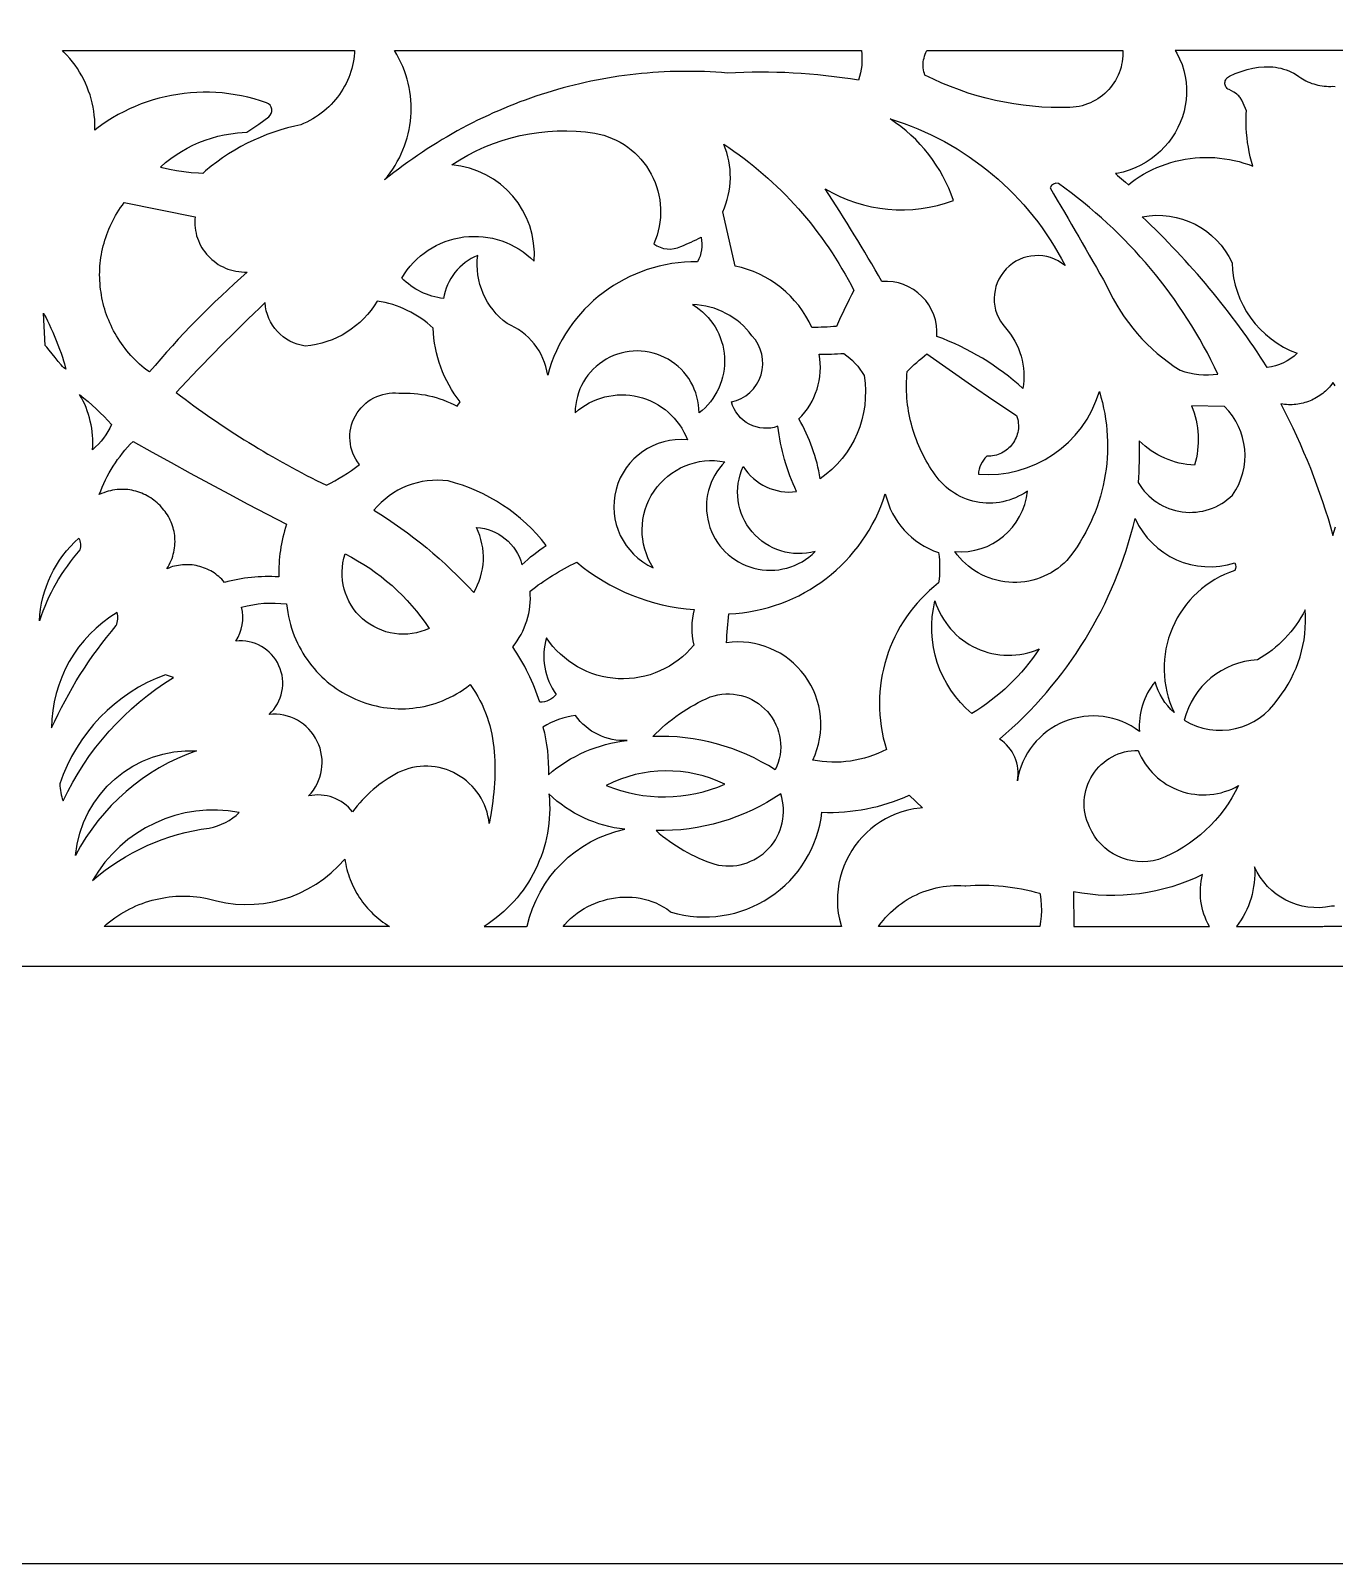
# Model space of a CAD drawing. Extents: x -625 to 625, y -425 to 425.
# Drawn here: x -327.6 to -163.9, y -425 to -232.5 of the extents above; entities that cross this region are included whole.
import ezdxf

# ---------------------------------------------------------------- set-up
doc = ezdxf.new("R2010")
doc.units = 0
doc.header["$MEASUREMENT"] = 0
doc.layers.add('COUCHE_3', color=150, linetype='CONTINUOUS')
doc.layers.add('LAYER_1', color=18, linetype='CONTINUOUS')

msp = doc.modelspace()

# ---------------------------------------------------------------- linework, layer by layer
at = {"layer": 'COUCHE_3'}
msp.add_lwpolyline([(-550, -345, 0.414214), (-545, -350), (545, -350, 0.414214), (550, -345), (550, 345, 0.414214), (545, 350), (-545, 350, 0.414214), (-550, 345)], format="xyb", close=True, dxfattribs=at)
at = {"layer": 'LAYER_1'}
for points in [[(-625, -425), (625, -425), (625, 425), (-625, 425)], [(-223.28, -235), (-223.23, -235.47), (-223.21, -235.94), (-223.21, -236.41), (-223.25, -236.88), (-223.31, -237.35), (-223.39, -237.81), (-223.51, -238.27), (-223.65, -238.72), (-224.67, -238.56), (-225.69, -238.41), (-226.72, -238.28), (-227.74, -238.16), (-228.77, -238.05), (-229.8, -237.96), (-230.83, -237.89), (-231.86, -237.82), (-232.89, -237.77), (-233.92, -237.74), (-234.95, -237.72), (-235.98, -237.71), (-237.01, -237.72), (-238.04, -237.74), (-239.08, -237.78), (-240.11, -237.83), (-240.83, -237.77), (-241.55, -237.72), (-242.27, -237.68), (-242.99, -237.65), (-243.72, -237.63), (-244.44, -237.62), (-245.16, -237.61), (-245.87, -237.61), (-246.59, -237.63), (-247.31, -237.65), (-248.03, -237.68), (-248.75, -237.72), (-249.46, -237.76), (-250.18, -237.82), (-250.89, -237.89), (-251.6, -237.96), (-252.31, -238.04), (-253.02, -238.13), (-253.73, -238.23), (-254.44, -238.34), (-255.14, -238.46), (-255.85, -238.58), (-256.55, -238.71), (-257.25, -238.86), (-257.95, -239.01), (-258.65, -239.17), (-259.34, -239.33), (-260.04, -239.51), (-260.73, -239.69), (-261.42, -239.89), (-262.1, -240.09), (-262.79, -240.3), (-263.47, -240.51), (-264.15, -240.74), (-264.83, -240.97), (-265.51, -241.21), (-266.18, -241.46), (-266.85, -241.72), (-267.52, -241.99), (-268.18, -242.26), (-268.85, -242.55), (-269.51, -242.84), (-270.16, -243.14), (-270.82, -243.44), (-271.47, -243.76), (-272.11, -244.08), (-272.76, -244.41), (-273.4, -244.75), (-274.04, -245.1), (-274.67, -245.46), (-275.3, -245.82), (-275.93, -246.19), (-276.55, -246.57), (-277.17, -246.95), (-277.79, -247.35), (-278.4, -247.75), (-279.01, -248.16), (-279.62, -248.58), (-280.22, -249), (-280.81, -249.44), (-281.4, -249.88), (-281.99, -250.33), (-282.58, -250.78), (-283.16, -251.25), (-282.79, -250.8), (-282.45, -250.35), (-282.13, -249.89), (-281.83, -249.42), (-281.55, -248.94), (-281.29, -248.46), (-281.05, -247.97), (-280.84, -247.47), (-280.64, -246.97), (-280.46, -246.46), (-280.31, -245.95), (-280.17, -245.44), (-280.06, -244.92), (-279.96, -244.4), (-279.89, -243.87), (-279.84, -243.34), (-279.81, -242.82), (-279.8, -242.29), (-279.81, -241.76), (-279.84, -241.22), (-279.9, -240.69), (-279.97, -240.16), (-280.07, -239.64), (-280.18, -239.11), (-280.32, -238.58), (-280.48, -238.06), (-280.66, -237.54), (-280.87, -237.02), (-281.09, -236.51), (-281.34, -236), (-281.61, -235.5), (-281.9, -235)], [(-315.84, -254.08), (-306.91, -255.87), (-306.95, -256.23), (-306.96, -256.57), (-306.96, -256.92), (-306.93, -257.26), (-306.89, -257.59), (-306.82, -257.92), (-306.74, -258.25), (-306.64, -258.56), (-306.53, -258.87), (-306.4, -259.18), (-306.25, -259.47), (-306.09, -259.76), (-305.91, -260.03), (-305.72, -260.3), (-305.51, -260.56), (-305.29, -260.8), (-305.06, -261.04), (-304.82, -261.26), (-304.56, -261.47), (-304.29, -261.67), (-304.02, -261.85), (-303.73, -262.02), (-303.43, -262.17), (-303.12, -262.32), (-302.81, -262.44), (-302.48, -262.55), (-302.15, -262.64), (-301.81, -262.71), (-301.46, -262.77), (-301.11, -262.81), (-300.75, -262.83), (-300.38, -262.83), (-301.21, -263.56), (-302.03, -264.3), (-302.84, -265.04), (-303.64, -265.79), (-304.44, -266.55), (-305.23, -267.32), (-306.01, -268.09), (-306.78, -268.88), (-307.54, -269.66), (-308.3, -270.46), (-309.05, -271.26), (-309.79, -272.07), (-310.53, -272.89), (-311.25, -273.71), (-311.97, -274.54), (-312.68, -275.37), (-313, -275.13), (-313.31, -274.89), (-313.61, -274.63), (-313.9, -274.37), (-314.19, -274.11), (-314.47, -273.84), (-314.74, -273.56), (-315, -273.28), (-315.25, -272.99), (-315.5, -272.7), (-315.73, -272.4), (-315.96, -272.1), (-316.18, -271.8), (-316.39, -271.49), (-316.6, -271.17), (-316.79, -270.85), (-316.98, -270.53), (-317.16, -270.21), (-317.33, -269.88), (-317.49, -269.54), (-317.64, -269.21), (-317.78, -268.87), (-317.92, -268.53), (-318.05, -268.18), (-318.17, -267.84), (-318.28, -267.49), (-318.38, -267.14), (-318.47, -266.78), (-318.55, -266.43), (-318.63, -266.07), (-318.7, -265.71), (-318.75, -265.35), (-318.8, -264.99), (-318.84, -264.63), (-318.87, -264.27), (-318.9, -263.9), (-318.91, -263.54), (-318.92, -263.17), (-318.91, -262.81), (-318.9, -262.44), (-318.88, -262.08), (-318.85, -261.71), (-318.81, -261.35), (-318.76, -260.99), (-318.7, -260.62), (-318.63, -260.26), (-318.55, -259.9), (-318.47, -259.54), (-318.37, -259.18), (-318.27, -258.82), (-318.16, -258.47), (-318.03, -258.12), (-317.9, -257.76), (-317.76, -257.42), (-317.61, -257.07), (-317.45, -256.72), (-317.28, -256.38), (-317.11, -256.04), (-316.92, -255.71), (-316.72, -255.38), (-316.51, -255.05), (-316.3, -254.72), (-316.07, -254.4)], [(-325.99, -267.98), (-325.84, -268.24), (-325.65, -268.56), (-325.46, -268.94), (-325.25, -269.37), (-325.03, -269.85), (-324.81, -270.35), (-324.36, -271.41), (-324.15, -271.95), (-323.95, -272.49), (-323.76, -273), (-323.59, -273.49), (-323.44, -273.95), (-323.32, -274.36), (-323.23, -274.72), (-323.18, -275.02), (-323.29, -274.94), (-323.42, -274.83), (-323.57, -274.67), (-323.74, -274.49), (-324.11, -274.06), (-324.5, -273.57), (-325.24, -272.63), (-325.55, -272.27), (-325.67, -272.14), (-325.77, -272.05)], [(-321.43, -278.21), (-320.89, -278.65), (-320.37, -279.09), (-319.85, -279.55), (-319.35, -280.01), (-318.85, -280.49), (-318.37, -280.97), (-317.9, -281.47), (-317.44, -281.97), (-317.65, -282.42), (-317.89, -282.85), (-318.15, -283.27), (-318.44, -283.68), (-318.75, -284.07), (-319.08, -284.44), (-319.43, -284.79), (-319.81, -285.13), (-319.78, -284.68), (-319.78, -284.23), (-319.79, -283.78), (-319.81, -283.33), (-319.86, -282.89), (-319.92, -282.44), (-319.99, -282), (-320.09, -281.56), (-320.2, -281.13), (-320.32, -280.69), (-320.47, -280.27), (-320.63, -279.85), (-320.8, -279.43), (-321, -279.02), (-321.2, -278.61)], [(-318.96, -290.76), (-318.79, -290.29), (-318.6, -289.83), (-318.4, -289.38), (-318.19, -288.93), (-317.96, -288.49), (-317.72, -288.05), (-317.47, -287.62), (-317.21, -287.2), (-316.94, -286.78), (-316.66, -286.37), (-316.36, -285.97), (-316.06, -285.58), (-315.74, -285.19), (-315.41, -284.82), (-315.07, -284.45), (-314.72, -284.09), (-312.33, -285.42), (-309.94, -286.75), (-307.54, -288.06), (-305.13, -289.37), (-302.72, -290.67), (-300.31, -291.96), (-297.89, -293.23), (-295.46, -294.5), (-295.59, -294.9), (-295.7, -295.31), (-295.81, -295.71), (-295.91, -296.12), (-296, -296.53), (-296.08, -296.94), (-296.16, -297.35), (-296.22, -297.77), (-296.28, -298.18), (-296.33, -298.6), (-296.37, -299.01), (-296.4, -299.43), (-296.42, -299.85), (-296.43, -300.27), (-296.44, -300.69), (-296.44, -301.11), (-296.87, -301.08), (-297.3, -301.07), (-297.73, -301.07), (-298.16, -301.07), (-298.59, -301.09), (-299.01, -301.11), (-299.44, -301.14), (-299.87, -301.18), (-300.3, -301.22), (-300.72, -301.28), (-301.15, -301.34), (-301.57, -301.42), (-301.99, -301.5), (-302.41, -301.58), (-302.83, -301.68), (-303.25, -301.79), (-303.42, -301.59), (-303.59, -301.41), (-303.77, -301.23), (-303.96, -301.07), (-304.15, -300.91), (-304.35, -300.76), (-304.55, -300.61), (-304.76, -300.48), (-304.97, -300.36), (-305.19, -300.24), (-305.41, -300.14), (-305.64, -300.04), (-305.87, -299.95), (-306.1, -299.87), (-306.33, -299.8), (-306.57, -299.74), (-306.81, -299.69), (-307.05, -299.65), (-307.3, -299.61), (-307.54, -299.59), (-307.79, -299.58), (-308.03, -299.57), (-308.28, -299.58), (-308.53, -299.59), (-308.78, -299.62), (-309.02, -299.66), (-309.27, -299.7), (-309.51, -299.76), (-309.76, -299.82), (-310, -299.9), (-310.24, -299.99), (-310.48, -300.08), (-310.32, -299.83), (-310.18, -299.57), (-310.05, -299.3), (-309.94, -299.04), (-309.83, -298.78), (-309.74, -298.52), (-309.67, -298.25), (-309.6, -297.99), (-309.55, -297.73), (-309.51, -297.46), (-309.48, -297.2), (-309.46, -296.94), (-309.45, -296.68), (-309.46, -296.43), (-309.47, -296.17), (-309.5, -295.92), (-309.53, -295.67), (-309.58, -295.42), (-309.64, -295.17), (-309.7, -294.93), (-309.78, -294.69), (-309.86, -294.45), (-309.95, -294.22), (-310.06, -293.99), (-310.17, -293.77), (-310.29, -293.54), (-310.42, -293.33), (-310.55, -293.12), (-310.7, -292.91), (-310.85, -292.71), (-311.01, -292.52), (-311.17, -292.33), (-311.34, -292.14), (-311.52, -291.97), (-311.71, -291.8), (-311.9, -291.63), (-312.1, -291.48), (-312.3, -291.33), (-312.51, -291.19), (-312.73, -291.05), (-312.95, -290.93), (-313.18, -290.81), (-313.41, -290.7), (-313.64, -290.6), (-313.88, -290.5), (-314.12, -290.42), (-314.37, -290.35), (-314.62, -290.28), (-314.88, -290.23), (-315.13, -290.19), (-315.39, -290.15), (-315.66, -290.13), (-315.92, -290.12), (-316.19, -290.11), (-316.46, -290.12), (-316.73, -290.15), (-317.01, -290.18), (-317.29, -290.22), (-317.56, -290.28), (-317.84, -290.35), (-318.12, -290.43), (-318.4, -290.53), (-318.68, -290.64)]]:
    msp.add_lwpolyline(points, close=True, dxfattribs=at)
for points in [[(-286.91, -235), (-286.92, -235.28), (-286.96, -235.69), (-287.01, -236.09), (-287.08, -236.48), (-287.16, -236.87), (-287.26, -237.26), (-287.37, -237.65), (-287.5, -238.03), (-287.65, -238.4), (-287.81, -238.77), (-287.98, -239.13), (-288.17, -239.49), (-288.37, -239.83), (-288.59, -240.18), (-288.81, -240.51), (-289.06, -240.84), (-289.31, -241.15), (-289.58, -241.46), (-289.86, -241.76), (-290.15, -242.05), (-290.46, -242.33), (-290.78, -242.6), (-291.11, -242.86), (-291.45, -243.11), (-291.8, -243.35), (-292.16, -243.57), (-292.53, -243.79), (-292.92, -243.99), (-293.31, -244.17), (-293.65, -244.32), (-294.43, -244.49), (-295.32, -244.71), (-296.19, -244.97), (-297.06, -245.25), (-297.91, -245.56), (-298.75, -245.9), (-299.57, -246.26), (-300.39, -246.65), (-301.18, -247.07), (-301.96, -247.51), (-302.73, -247.98), (-303.48, -248.48), (-304.21, -249), (-304.92, -249.54), (-305.61, -250.11), (-305.97, -250.43), (-306.52, -250.41), (-307.44, -250.34), (-308.35, -250.24), (-309.26, -250.1), (-310.16, -249.92), (-311.05, -249.71), (-311.28, -249.65), (-311.25, -249.62), (-310.64, -249.08), (-310, -248.57), (-309.33, -248.1), (-308.64, -247.66), (-307.93, -247.25), (-307.2, -246.88), (-306.45, -246.55), (-305.67, -246.25), (-304.89, -245.99), (-304.08, -245.77), (-303.27, -245.59), (-302.44, -245.45), (-301.6, -245.35), (-300.46, -245.27), (-298.95, -244.24), (-297.7, -243.32, 0.606754), (-297.97, -241.57), (-298.73, -241.31), (-299.52, -241.07), (-300.31, -240.87), (-301.11, -240.69), (-301.91, -240.54), (-302.71, -240.42), (-303.52, -240.33), (-304.32, -240.27), (-305.13, -240.24), (-305.93, -240.24), (-306.73, -240.26), (-307.53, -240.31), (-308.32, -240.39), (-309.12, -240.5), (-309.9, -240.63), (-310.68, -240.8), (-311.45, -240.98), (-312.22, -241.2), (-312.97, -241.44), (-313.72, -241.71), (-314.46, -242.01), (-315.19, -242.33), (-315.9, -242.68), (-316.6, -243.05), (-317.29, -243.45), (-317.97, -243.87), (-318.63, -244.32), (-319.27, -244.8), (-319.53, -245.01), (-319.52, -244.71), (-319.52, -244.18), (-319.54, -243.66), (-319.59, -243.13), (-319.66, -242.61), (-319.74, -242.09), (-319.85, -241.58), (-319.98, -241.07), (-320.13, -240.57), (-320.3, -240.08), (-320.48, -239.59), (-320.69, -239.11), (-320.92, -238.64), (-321.16, -238.17), (-321.43, -237.72), (-321.71, -237.27), (-322.01, -236.83), (-322.33, -236.41), (-322.67, -236), (-323.02, -235.59), (-323.4, -235.2), (-323.6, -235)], [(-215.31, -238.07), (-215.37, -237.9), (-215.43, -237.66), (-215.48, -237.41), (-215.51, -237.17), (-215.52, -236.92), (-215.52, -236.67), (-215.51, -236.42), (-215.47, -236.18), (-215.42, -235.94), (-215.36, -235.7), (-215.28, -235.46), (-215.19, -235.23), (-215.08, -235.01), (-215.08, -235), (-190.45, -235), (-190.45, -235.3), (-190.46, -235.67), (-190.49, -236.03), (-190.54, -236.4), (-190.61, -236.75), (-190.69, -237.1), (-190.8, -237.45), (-190.92, -237.78), (-191.06, -238.11), (-191.22, -238.44), (-191.39, -238.75), (-191.58, -239.05), (-191.78, -239.34), (-192, -239.62), (-192.23, -239.89), (-192.48, -240.15), (-192.74, -240.4), (-193.01, -240.63), (-193.29, -240.85), (-193.59, -241.05), (-193.89, -241.24), (-194.21, -241.41), (-194.54, -241.56), (-194.88, -241.7), (-195.22, -241.82), (-195.58, -241.93), (-195.94, -242.01), (-196.32, -242.07), (-196.7, -242.12), (-197.1, -242.14, -0.127301)], [(-227.85, -252.35, 0.226899), (-211.72, -253.83, 0.168305), (-219.68, -243.59, -0.203895), (-197.72, -262, 0.930701), (-205.21, -269.83, -0.229894), (-203.01, -277.45, 0.097316), (-213.81, -270.9, 0.458333), (-220.7, -264.01, 0.01483)], [(-271.46, -260.72, 0.260252), (-275.74, -266.16, -0.167096), (-280.98, -263.57, -0.493524), (-264.37, -261.46, 0.411118), (-274.72, -249.35, -0.186909), (-256.75, -245.38, -0.486535), (-249.34, -259.26, 0.285149), (-245.94, -259.6, 0.015682), (-243.42, -258.45, -0.180266), (-243.86, -261.54, 0.343767), (-262.66, -275.75, 0.263043), (-267.76, -269.29, -0.27)], [(-240.57, -246.76, -0.131494), (-224.23, -265.14, 0.015613), (-226.41, -269.64, -0.014201), (-229.5, -269.8, 0.242101), (-239.14, -262.07), (-240.7, -255.27, 0.210762)], [(-183.26, -275.15, 0.115328), (-178.52, -275.64, 0.128981), (-198.54, -251.71, 0.4), (-199.6, -252.24, -0.004418), (-192.46, -264.58, 0.149279)], [(-188.04, -255.87, -0.343348), (-176.74, -261.65, 0.30826), (-168.57, -273.02, -0.170224), (-172.32, -274.79, 0.060362)], [(-309.31, -277.96, 0.049505), (-290.46, -289.6, 0.043369), (-286.31, -287.01, -0.664616), (-281.34, -278.03, -0.134719), (-274.05, -279.66), (-273.65, -279.12, -0.16006), (-277.05, -269.86, 0.14921), (-284.06, -266.46, -0.243063), (-293.11, -272.11, -0.357023), (-298.15, -266.66, 0.015353)], [(-231.43, -290.38, -0.081447), (-233.77, -282.19, -0.43557), (-239.61, -279.13, 0.585279), (-237.02, -270.82, 0.231059), (-244.47, -266.91, -0.528721), (-243.67, -280.52, 1), (-259.22, -280.49, -0.527165), (-245.13, -283.89, 0.846436), (-249.42, -299.96, -0.660776), (-240.42, -286.66, 1), (-229.07, -297.91, -0.639339), (-238.11, -287.24, 0.297019)], [(-228.59, -273.15, 0.020178), (-225.49, -273.04, -0.115727), (-222.95, -275.83, -0.290286), (-228.45, -288.79, 0.093313), (-231.14, -281.27, 0.250344)], [(-203.81, -280.84), (-203.73, -281.08), (-203.66, -281.32), (-203.62, -281.56), (-203.59, -281.8), (-203.57, -282.04), (-203.57, -282.27), (-203.58, -282.5), (-203.61, -282.73), (-203.66, -282.96), (-203.71, -283.18), (-203.78, -283.4), (-203.86, -283.61), (-203.96, -283.82), (-204.06, -284.02), (-204.18, -284.21), (-204.31, -284.4), (-204.45, -284.58), (-204.6, -284.75), (-204.76, -284.91), (-204.93, -285.06), (-205.1, -285.2), (-205.29, -285.33), (-205.49, -285.45), (-205.69, -285.56), (-205.9, -285.66), (-206.12, -285.74), (-206.34, -285.81), (-206.57, -285.87), (-206.81, -285.91), (-207.05, -285.93), (-207.3, -285.95), (-207.55, -285.94, 0.182927), (-208.6, -288.21, 0.353746), (-193.41, -277.84, -0.250469), (-197.48, -299.04, -0.467604), (-211.57, -297.93, 0.410285), (-202.45, -290.34, -0.429437), (-214.27, -287.93), (-214.51, -287.58), (-214.73, -287.23), (-214.95, -286.87), (-215.16, -286.51), (-215.36, -286.15), (-215.55, -285.78), (-215.73, -285.41), (-215.91, -285.03), (-216.07, -284.65), (-216.23, -284.27), (-216.38, -283.88), (-216.53, -283.49), (-216.66, -283.1), (-216.78, -282.71), (-216.9, -282.31), (-217.01, -281.91), (-217.11, -281.51), (-217.2, -281.11), (-217.28, -280.7), (-217.36, -280.3), (-217.42, -279.89), (-217.48, -279.48), (-217.52, -279.07), (-217.56, -278.65), (-217.59, -278.24), (-217.61, -277.83), (-217.62, -277.41), (-217.63, -276.99), (-217.62, -276.58), (-217.6, -276.16), (-217.58, -275.74), (-217.55, -275.32, -0.029744), (-215.05, -273.09), (-212.26, -275.06), (-209.46, -277.01), (-206.64, -278.94)], [(-188.4, -284.02, -0.013484), (-188.53, -289.26, 0.488168), (-176.69, -290.83, 0.365052), (-177.69, -279.7), (-181.83, -279.61, -0.168582), (-181.45, -287.08, -0.182959)], [(-284.49, -292.73, -0.070225), (-271.96, -303.08, 0.255113), (-271.62, -294.91, -0.328175), (-265.9, -299.58, -0.048), (-262.84, -297.16, 0.166617), (-275.16, -289.06, 0.260364)], [(-220.28, -290.68, 0.260176), (-213.6, -298.06, -0.071429), (-213.6, -301.87, 0.313845), (-220.14, -322.77, -0.172229), (-229.39, -324.11, 0.598525), (-240.21, -309.38, -0.018892), (-239.91, -305.74, 0.315589)], [(-186.42, -314.29, 0.190741), (-188.38, -320.52, 0.566428), (-203.7, -326.71, 0.30721), (-205.94, -321.47, 0.16029), (-188.92, -293.77, 0.380582), (-176.4, -299.35, -0.285714), (-176.4, -300.3, 0.451873), (-184.02, -318.14, -0.142336)], [(-326.48, -306.63, -0.199902), (-321.52, -296.23, -0.180062), (-321.4, -297.72, 0.103073)], [(-288.1, -298.22, -0.130387), (-277.54, -307.57, -0.658893)], [(-264.88, -302.9, -0.054599), (-259.03, -299.27, 0.157976), (-244.27, -305.19, 0.122041), (-244.34, -309.68, -0.506566), (-262.82, -308.74, 0.229925), (-261.61, -315.88, -0.244526), (-263.66, -316.83, 0.070676), (-267.06, -309.89, 0.194819)], [(-214.05, -304.12, 0.445111), (-200.95, -310.16, -0.110537), (-209.42, -318.27, -0.284998)], [(-324.95, -320.08, -0.071113), (-316.83, -307.23, 0.152933), (-316.72, -305.56, 0.262057)], [(-301.09, -304.91, -0.101667), (-295.45, -304.51), (-295.39, -305.04), (-295.3, -305.56), (-295.21, -306.08), (-295.09, -306.58), (-294.96, -307.08), (-294.82, -307.56), (-294.65, -308.04), (-294.48, -308.51), (-294.29, -308.96), (-294.09, -309.41), (-293.87, -309.85), (-293.64, -310.28), (-293.4, -310.69), (-293.14, -311.1), (-292.87, -311.5), (-292.59, -311.88), (-292.3, -312.26), (-292, -312.62), (-291.69, -312.97), (-291.36, -313.31), (-291.03, -313.64), (-290.69, -313.96), (-290.34, -314.27), (-289.98, -314.56), (-289.61, -314.84), (-289.23, -315.11), (-288.84, -315.37), (-288.45, -315.61), (-288.05, -315.84), (-287.64, -316.06), (-287.23, -316.27), (-286.81, -316.46), (-286.39, -316.64), (-285.96, -316.8), (-285.52, -316.95), (-285.08, -317.09), (-284.64, -317.21), (-284.19, -317.32), (-283.74, -317.42), (-283.29, -317.5), (-282.83, -317.56), (-282.37, -317.61), (-281.91, -317.65), (-281.45, -317.67), (-280.98, -317.67), (-280.52, -317.66), (-280.05, -317.63), (-279.59, -317.59), (-279.12, -317.53), (-278.66, -317.46), (-278.19, -317.37), (-277.73, -317.26), (-277.26, -317.14), (-276.8, -317), (-276.35, -316.84), (-275.89, -316.67), (-275.44, -316.48), (-274.99, -316.27), (-274.55, -316.04), (-274.1, -315.8), (-273.67, -315.53), (-273.24, -315.25), (-272.81, -314.96), (-272.39, -314.64), (-272.05, -315.13), (-271.73, -315.62), (-271.44, -316.12), (-271.17, -316.63), (-270.91, -317.15), (-270.68, -317.66), (-270.47, -318.19), (-270.28, -318.72), (-270.11, -319.25), (-269.95, -319.79), (-269.82, -320.33), (-269.7, -320.87), (-269.59, -321.42), (-269.51, -321.97), (-269.44, -322.53), (-269.38, -323.08), (-269.34, -323.64), (-269.31, -324.2), (-269.29, -324.77), (-269.29, -325.33), (-269.3, -325.89), (-269.32, -326.46), (-269.35, -327.03), (-269.39, -327.59), (-269.44, -328.16), (-269.5, -328.72), (-269.57, -329.28), (-269.64, -329.85), (-269.81, -330.97), (-270.01, -332.08, 0.52106), (-281.45, -325.69, 0.114668), (-287.16, -330.61, 0.284712), (-292.68, -328.61, 0.696648), (-297.65, -318.37, 0.726017), (-301.83, -309.18, 0.20843)], [(-182.75, -319.08, 0.409539), (-170.98, -316.42, 0.189822), (-167.57, -305.26, -0.146101), (-173.56, -311.52, 0.329208)], [(-323.91, -327.11, 0.088638), (-323.52, -329.24, -0.14465), (-309.66, -313.73), (-310.66, -313.39, 0.228526)], [(-249.48, -321.16, -0.099546), (-242.26, -316.19, -0.674396), (-234.1, -325.35, 0.154799)], [(-263.26, -319.96, -0.071392), (-262.58, -325.95, -0.152277), (-252.71, -321.66, -0.253658), (-259.18, -318.53, 0.106904)], [(-321.94, -336.08, -0.400641), (-306.75, -322.95, 0.191625)], [(-194.66, -332.49, -0.555806), (-188.54, -322.89, 0.456437), (-175.94, -327.32, -0.190546), (-185.98, -336.62, -0.376379)], [(-255.33, -327.29, 0.202648), (-240.43, -327.15, 0.235088)], [(-265.33, -345), (-265.24, -344.98, -0.294067), (-252.99, -332.8, -0.165792), (-262.52, -328.37), (-262.46, -329), (-262.43, -329.62), (-262.42, -330.24), (-262.44, -330.86), (-262.47, -331.47), (-262.53, -332.08), (-262.61, -332.69), (-262.7, -333.29), (-262.82, -333.89), (-262.96, -334.48), (-263.12, -335.06), (-263.3, -335.64), (-263.5, -336.21), (-263.72, -336.77), (-263.95, -337.32), (-264.21, -337.87), (-264.48, -338.4), (-264.78, -338.93), (-265.09, -339.45), (-265.42, -339.95), (-265.76, -340.45), (-266.13, -340.93), (-266.51, -341.4), (-266.9, -341.86), (-267.32, -342.3), (-267.75, -342.73), (-268.19, -343.15), (-268.66, -343.55), (-269.13, -343.94), (-269.62, -344.31), (-270.13, -344.66), (-270.65, -345)], [(-215.63, -330.12), (-215.92, -330.14), (-216.69, -330.25), (-217.45, -330.4), (-218.19, -330.61), (-218.91, -330.86), (-219.6, -331.16), (-220.26, -331.5), (-220.9, -331.87), (-221.51, -332.29), (-222.09, -332.75), (-222.64, -333.23), (-223.16, -333.75), (-223.64, -334.31), (-224.09, -334.88), (-224.5, -335.49), (-224.87, -336.12), (-225.2, -336.77), (-225.49, -337.45), (-225.74, -338.14), (-225.95, -338.85), (-226.11, -339.57), (-226.22, -340.31), (-226.29, -341.06), (-226.3, -341.81), (-226.27, -342.58), (-226.18, -343.34), (-226.04, -344.11), (-225.84, -344.88), (-225.8, -345), (-260.74, -345), (-260.53, -344.76), (-260.17, -344.38), (-259.79, -344.01), (-259.38, -343.67), (-258.97, -343.35), (-258.53, -343.05), (-258.08, -342.77), (-257.62, -342.52), (-257.15, -342.29), (-256.66, -342.08), (-256.17, -341.89), (-255.67, -341.74), (-255.17, -341.6), (-254.65, -341.49), (-254.14, -341.41), (-253.62, -341.35), (-253.11, -341.32), (-252.59, -341.32), (-252.08, -341.34), (-251.56, -341.39), (-251.06, -341.47), (-250.56, -341.57), (-250.06, -341.71), (-249.58, -341.87), (-249.1, -342.06), (-248.63, -342.28), (-248.18, -342.53), (-247.73, -342.81), (-247.28, -343.14), (-247.16, -343.22, 0.465369), (-228.24, -330.66, 0.118482), (-217.27, -328.51)], [(-249.07, -332.97, 0.099546), (-241.7, -337.2, 0.591476), (-233.4, -328.35, -0.154799)], [(-319.8, -339.24, -0.148801), (-305.15, -332.65, 0.149579), (-301.4, -330.69, 0.32029)], [(-282.52, -345), (-318.37, -345), (-318.04, -344.71), (-317.7, -344.43), (-317.35, -344.17), (-317, -343.91), (-316.64, -343.67), (-316.27, -343.43), (-315.9, -343.21), (-315.52, -343), (-315.14, -342.8), (-314.75, -342.61), (-314.36, -342.44), (-313.96, -342.27), (-313.55, -342.11), (-313.15, -341.97), (-312.74, -341.84), (-312.32, -341.72), (-311.91, -341.61), (-311.49, -341.52), (-311.06, -341.44), (-310.64, -341.36), (-310.21, -341.3), (-309.78, -341.26), (-309.35, -341.22), (-308.91, -341.2), (-308.48, -341.19), (-308.04, -341.19), (-307.61, -341.21), (-307.17, -341.24), (-306.73, -341.28), (-306.3, -341.33), (-305.86, -341.4), (-305.42, -341.48, 0.303459), (-288.14, -336.54), (-288.09, -336.87), (-288.03, -337.19), (-287.96, -337.52), (-287.88, -337.84), (-287.79, -338.16), (-287.69, -338.48), (-287.59, -338.79), (-287.48, -339.1), (-287.35, -339.4), (-287.23, -339.7), (-287.09, -340), (-286.94, -340.29), (-286.79, -340.58), (-286.63, -340.86), (-286.46, -341.14), (-286.28, -341.41), (-286.1, -341.68), (-285.91, -341.94), (-285.71, -342.2), (-285.5, -342.46), (-285.29, -342.7), (-285.07, -342.94), (-284.84, -343.18), (-284.61, -343.41), (-284.37, -343.63), (-284.12, -343.85), (-283.87, -344.06), (-283.61, -344.26), (-283.35, -344.46), (-283.07, -344.64), (-282.8, -344.83)], [(-179.6, -345), (-179.8, -344.63), (-179.98, -344.24), (-180.14, -343.85), (-180.28, -343.46), (-180.41, -343.06), (-180.51, -342.65), (-180.6, -342.24), (-180.66, -341.83), (-180.7, -341.41), (-180.73, -340.99), (-180.73, -340.57), (-180.71, -340.16), (-180.68, -339.74), (-180.62, -339.32), (-180.54, -338.9), (-180.44, -338.49, -0.163331), (-196.65, -340.66), (-196.61, -345)], [(-200.9, -345), (-221.14, -345), (-221.08, -344.92), (-220.81, -344.56), (-220.53, -344.21), (-220.24, -343.88), (-219.94, -343.56), (-219.63, -343.25), (-219.3, -342.95), (-218.97, -342.66), (-218.63, -342.39), (-218.27, -342.13), (-217.91, -341.88), (-217.54, -341.64), (-217.16, -341.42), (-216.78, -341.21), (-216.38, -341.02), (-215.98, -340.84), (-215.58, -340.67), (-215.16, -340.52), (-214.75, -340.39), (-214.32, -340.27), (-213.89, -340.16), (-213.46, -340.07), (-213.02, -340), (-212.58, -339.94), (-212.13, -339.9), (-211.69, -339.87), (-211.23, -339.86), (-210.78, -339.87), (-210.31, -339.89), (-210.18, -339.89, -0.086724), (-200.88, -340.84), (-200.86, -340.96), (-200.76, -341.65), (-200.7, -342.33), (-200.69, -343.02), (-200.72, -343.7), (-200.8, -344.39)]]:
    msp.add_lwpolyline(points, format="xyb", close=True, dxfattribs=at)
for points in [[(-161.64, -235), (-164.08, -235), (-166.51, -235), (-183.88, -235), (-183.68, -235.34), (-183.33, -236.05), (-183.03, -236.77), (-182.8, -237.5), (-182.63, -238.24), (-182.52, -238.98), (-182.46, -239.72), (-182.46, -240.46), (-182.52, -241.19), (-182.62, -241.92), (-182.78, -242.63), (-182.99, -243.33), (-183.25, -244.02), (-183.55, -244.68), (-183.9, -245.33), (-184.3, -245.95), (-184.74, -246.54), (-185.22, -247.11), (-185.74, -247.64), (-186.3, -248.14), (-186.9, -248.6), (-187.54, -249.03), (-188.21, -249.41), (-188.92, -249.74), (-189.66, -250.03), (-190.43, -250.26), (-191.23, -250.44), (-191.38, -250.46), (-191.13, -250.69), (-190.13, -251.53), (-189.75, -251.85), (-189.43, -251.59), (-188.91, -251.21), (-188.39, -250.86), (-187.86, -250.54), (-187.31, -250.23), (-186.75, -249.95), (-186.18, -249.69), (-185.61, -249.46), (-185.03, -249.25), (-184.43, -249.06), (-183.84, -248.9), (-183.24, -248.76), (-182.63, -248.64), (-182.02, -248.55), (-181.4, -248.48), (-180.79, -248.44), (-180.17, -248.42), (-179.55, -248.42), (-178.93, -248.45), (-178.31, -248.5), (-177.69, -248.58), (-177.08, -248.68), (-176.47, -248.8), (-175.86, -248.95), (-175.26, -249.13), (-174.66, -249.33), (-174.16, -249.51), (-174.32, -248.92), (-174.47, -248.33), (-174.59, -247.74), (-174.7, -247.14), (-174.79, -246.55), (-174.87, -245.95), (-174.92, -245.35), (-174.96, -244.74), (-174.98, -244.14), (-174.99, -243.54), (-174.97, -242.93), (-174.95, -242.55), (-175.35, -241.61), (-175.53, -241.22), (-175.72, -240.91), (-175.8, -240.81), (-175.9, -240.7), (-176.02, -240.59), (-176.16, -240.47), (-176.33, -240.35), (-176.54, -240.22), (-177.13, -239.91), (-177.26, -239.84), (-177.37, -239.75), (-177.46, -239.65), (-177.53, -239.54), (-177.58, -239.42), (-177.62, -239.3), (-177.64, -239.17), (-177.65, -239.05), (-177.63, -238.92), (-177.6, -238.8), (-177.55, -238.68), (-177.49, -238.56), (-177.41, -238.46), (-177.31, -238.37), (-177.2, -238.28), (-177.07, -238.22), (-176.34, -237.9), (-175.59, -237.63), (-174.86, -237.4), (-174.13, -237.23), (-173.41, -237.1), (-172.7, -237.04), (-172.01, -237.04), (-171.65, -237.06), (-171.3, -237.1), (-170.95, -237.16), (-170.61, -237.23), (-170.28, -237.32), (-169.94, -237.43), (-169.62, -237.56), (-169.29, -237.7), (-168.98, -237.86), (-168.67, -238.04), (-168.36, -238.24), (-168.11, -238.42), (-167.91, -238.56), (-167.69, -238.69), (-167.47, -238.81), (-167.24, -238.93), (-167, -239.03), (-166.75, -239.12), (-166.5, -239.2), (-166.24, -239.27), (-165.98, -239.33), (-165.72, -239.39), (-165.45, -239.43), (-165.18, -239.46), (-164.9, -239.48), (-164.63, -239.5), (-164.35, -239.5), (-164.08, -239.49), (-163.8, -239.5)], [(-163.79, -277.09), (-163.93, -276.9), (-164.08, -276.71), (-164.22, -276.9), (-164.37, -277.09), (-164.52, -277.26), (-164.68, -277.44), (-164.85, -277.6), (-165.02, -277.76), (-165.19, -277.92), (-165.37, -278.06), (-165.56, -278.2), (-165.74, -278.34), (-165.94, -278.46), (-166.14, -278.58), (-166.34, -278.7), (-166.54, -278.8), (-166.75, -278.9), (-166.96, -278.99), (-167.17, -279.07), (-167.39, -279.15), (-167.61, -279.22), (-167.83, -279.28), (-168.06, -279.33), (-168.28, -279.38), (-168.51, -279.42), (-168.74, -279.45), (-168.97, -279.47), (-169.21, -279.48), (-169.44, -279.49), (-169.68, -279.48), (-169.91, -279.47), (-170.15, -279.45), (-170.38, -279.43), (-170.62, -279.39), (-170.11, -280.38), (-169.61, -281.37), (-169.13, -282.38), (-168.66, -283.38), (-168.21, -284.4), (-167.76, -285.42), (-167.33, -286.44), (-166.92, -287.47), (-166.51, -288.51), (-166.13, -289.55), (-165.75, -290.59), (-165.39, -291.64), (-165.04, -292.7), (-164.7, -293.76), (-164.38, -294.82), (-164.08, -295.89), (-163.77, -294.82)]]:
    msp.add_lwpolyline(points, dxfattribs=at)
msp.add_lwpolyline([(-163.89, -342.47), (-164.08, -342.47), (-164.26, -342.47, -0.354829), (-173.94, -337.5), (-173.91, -338.01), (-173.91, -338.51), (-173.93, -339.01), (-173.97, -339.51), (-174.04, -340.01), (-174.13, -340.5), (-174.24, -340.98), (-174.37, -341.46), (-174.53, -341.93), (-174.7, -342.4), (-174.9, -342.86), (-175.12, -343.31), (-175.36, -343.75), (-175.61, -344.18), (-175.89, -344.59), (-176.19, -345), (-165.35, -345), (-165.17, -344.99), (-164.08, -344.99), (-162.98, -344.99)], format="xyb", dxfattribs=at)

doc.saveas('drawing.dxf')
